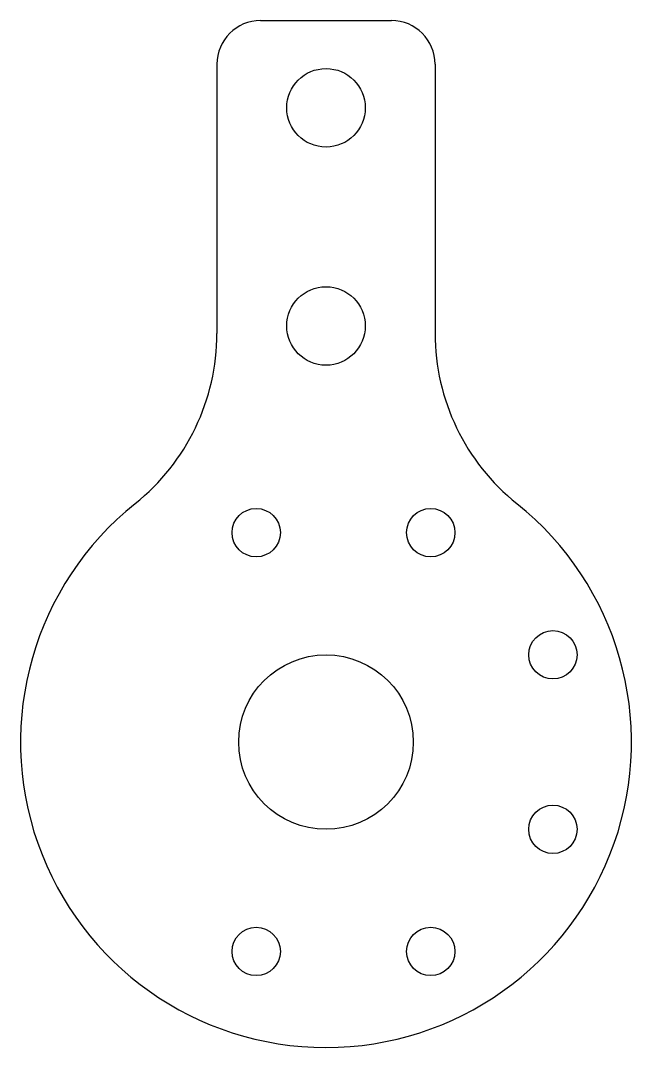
# Model space of a CAD drawing. Header units: millimetres. Extents: x -35 to 35, y -35 to 83.
import ezdxf

# ---------------------------------------------------------------- set-up
doc = ezdxf.new("R2010")
doc.units = ezdxf.units.MM

msp = doc.modelspace()

# ---------------------------------------------------------------- linework, layer by layer
at = {"color": 7, "linetype": 'Continuous', "lineweight": 25}
for p, q in [((-7.5, 82.69), (7.5, 82.69)), ((-12.5, 77.69), (-12.5, 46.84)), ((12.5, 77.69), (12.5, 46.84))]:
    msp.add_line(p, q, dxfattribs=at)
for centre, radius in [((0, 72.69), 4.5), ((0, 47.69), 4.5), ((-8, 24), 2.77), ((12, 24), 2.77), ((26, 10), 2.77), ((0, 0), 10), ((26, -10), 2.77), ((-8, -24), 2.77), ((12, -24), 2.77)]:
    msp.add_circle(centre, radius, dxfattribs=at)
for centre, radius, start, end in [((-7.5, 77.69), 5, 90, 180), ((7.5, 77.69), 5, 0, 90), ((-37.5, 46.84), 25, 308.6822, 0), ((37.5, 46.84), 25, 180, 231.3178), ((0, 0), 35, 128.6822, 51.3178)]:
    msp.add_arc(centre, radius, start, end, dxfattribs=at)

doc.saveas('drawing.dxf')
